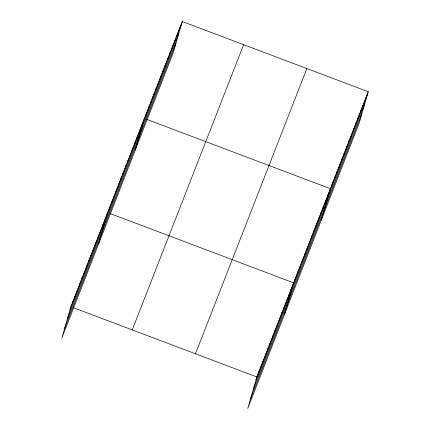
<?xml version="1.0" encoding="UTF-8"?>
<svg xmlns="http://www.w3.org/2000/svg" width="430" height="430" viewBox="0 0 430 430"><rect width="100%" height="100%" fill="white"/><g stroke="black" fill="none" stroke-linecap="round" stroke-linejoin="round"><path stroke-width="0.64" d="M72.331 303.725L73.165 300.839M74.632 297.845L75.465 294.958M76.927 291.959L77.76 289.073M79.228 286.079L80.061 283.193M81.523 280.193L82.356 277.307M83.823 274.313L84.656 271.427M86.118 268.427L86.951 265.541M88.413 262.547L89.246 259.661M90.714 256.667L91.547 253.775M93.009 250.781L93.842 247.895M95.309 244.901L96.143 242.015M97.605 239.016L98.438 236.129M99.905 233.135L100.738 230.249M102.2 227.25L103.033 224.363M104.495 221.369L105.329 218.483M98.524 244.149L107.629 212.597M109.091 209.603L109.924 206.717M111.391 203.718L112.225 200.831M113.687 197.838L114.52 194.951M115.987 191.957L116.82 189.066M118.282 186.072L119.115 183.185M120.577 180.191L121.416 177.305M122.878 174.306L123.711 171.419M125.173 168.426L126.006 165.539M127.473 162.54L128.307 159.654M129.769 156.66L130.602 153.773M132.069 150.774L132.902 147.888M134.364 144.894L135.197 142.007M136.665 139.008L137.498 136.122M138.96 133.128L139.793 130.242M141.255 127.242L142.088 124.356M135.283 150.022L144.389 118.476M145.921 115.299L146.754 112.413M148.291 109.242L149.124 106.355M150.656 103.178L151.489 100.292M153.021 97.121L153.854 94.229M155.391 91.058L156.224 88.171M157.756 84.995L158.589 82.108M160.127 78.937L160.96 76.051M162.492 72.874L163.325 69.988M164.857 66.811L165.69 63.925M167.227 60.754L168.06 57.867M169.592 54.691L170.425 51.804M171.957 48.633L172.796 45.741M174.327 42.57L175.16 39.684M176.692 36.507L177.525 33.621M179.063 30.449L179.896 27.563M182.261 21.5L173.156 53.046L61.764 338.27L70.869 306.724L182.261 21.5L368.236 91.73L359.131 123.276L247.739 408.5L256.844 376.954L368.236 91.73M258.306 373.955L259.139 371.068M260.607 368.075L261.44 365.188M262.902 362.189L263.735 359.303M265.202 356.309L266.036 353.422M267.498 350.423L268.331 347.537M269.798 344.543L270.631 341.656M272.093 338.663L272.926 335.771M274.394 332.777L275.227 329.891M276.689 326.897L277.522 324.01M278.984 321.011L279.817 318.125M281.285 315.131L282.118 312.244M283.58 309.245L284.413 306.359M285.88 303.365L286.713 300.479M288.175 297.479L289.008 294.593M290.476 291.599L291.309 288.713M284.499 314.378L293.604 282.827L110.085 213.527M295.066 279.833L295.899 276.947M297.366 273.948L298.2 271.061M299.662 268.067L300.495 265.181M301.962 262.187L302.795 259.295M304.257 256.301L305.09 253.415M306.558 250.421L307.391 247.535M308.853 244.536L309.686 241.649M311.148 238.655L311.981 235.769M313.448 232.77L314.282 229.883M315.744 226.889L316.577 224.003M318.044 221.004L318.877 218.118M320.339 215.124L321.172 212.237M322.64 209.238L323.473 206.352M324.935 203.358L325.768 200.471M327.235 197.477L328.068 194.586M321.258 220.251L330.364 188.705L146.845 119.4M331.895 185.529L332.729 182.643M334.266 179.471L335.099 176.585M336.631 173.408L337.464 170.522M338.996 167.351L339.834 164.464M341.366 161.288L342.199 158.401M343.731 155.225L344.564 152.338M346.102 149.167L346.935 146.281M348.467 143.104L349.3 140.218M350.832 137.041L351.665 134.155M353.202 130.983L354.035 128.097M355.567 124.92L356.4 122.034M357.937 118.863L358.77 115.976M360.302 112.8L361.135 109.913M362.667 106.737L363.5 103.85M365.038 100.679L365.871 97.793M70.036 309.611L181.428 24.386M67.306 319.065L178.697 33.846M64.495 328.81L175.886 43.591M132.241 329.896L243.633 44.677M195.473 353.777L306.864 68.553M256.011 379.84L367.403 94.616M253.281 389.295L364.672 104.076M250.47 399.04L361.861 113.821M73.326 307.649L256.844 376.954"/></g></svg>
